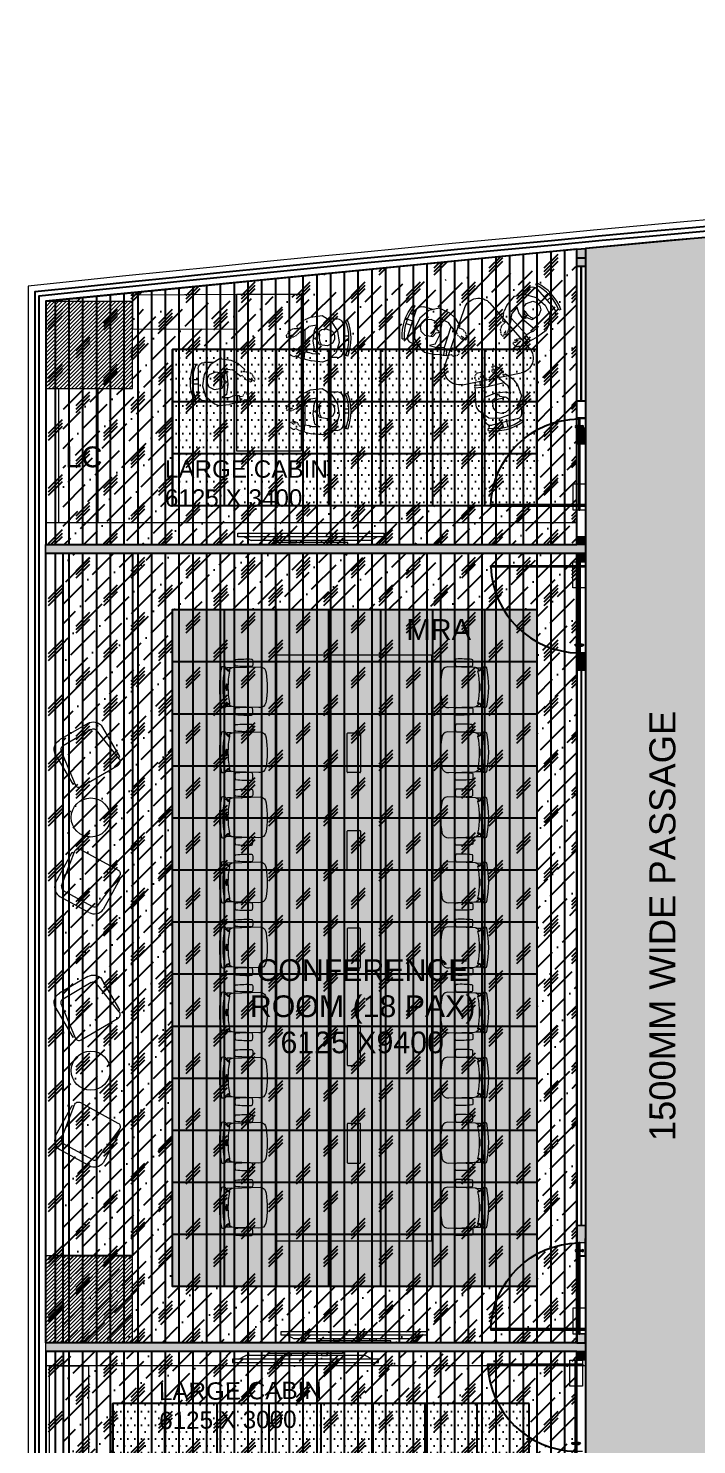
# Model space of a CAD drawing. Header units: millimetres. Extents: x 263321 to 2483465, y 33647 to 614421.
# Drawn here: x 2339197 to 2346902, y 411507 to 427832 of the extents above; entities that cross this region are included whole.
import ezdxf

# ---------------------------------------------------------------- set-up
doc = ezdxf.new("R2010")
doc.units = ezdxf.units.MM
doc.linetypes.add('( Hidden )', pattern=[0.375, 0.25, -0.125])
doc.linetypes.add('DASHED', pattern=[0.75, 0.5, -0.25])
for name, color, linetype, lineweight in [('A- Loose furniture', 11, 'Continuous', 5), ('A-DOOR-FULL', 40, 'Continuous', 18), ('A-FURN-HUMAN', 252, 'Continuous', 9), ('A-FURN-LOOSE', 24, 'Continuous', 18), ('A-FURN-MODULAR-', 6, 'Continuous', 9), ('A-FURN-MODULAR-CHAIR', 5, 'Continuous', 5), ('A-FURN-MODULAR-TABLETOP', 250, 'Continuous', 13), ('A-GLASS PARTITION', 5, 'Continuous', 18), ('A-GYPSUM PARTITION', 250, 'Continuous', 35), ('A-PLAN-COLUMN', 3, 'Continuous', 0), ('A-PLAN-RCC-HATCH', 8, 'Continuous', 13), ('A-PLAN-THIN', 251, 'Continuous', 15), ('AI-FURN', 7, 'Continuous', 20), ('FURNITURE', 30, 'Continuous', 5), ('SW-PARTITION GYPSUM', 30, 'Continuous', 18), ('TOA- AV', 7, 'Continuous', 9), ('TOA-FL-CPT-1', 8, 'Continuous', 5), ('TOA-FL-CPT-2', 8, 'Continuous', 5), ('TOA-FL-CPT-3', 8, 'Continuous', 5)]:
    doc.layers.add(name, color=color, linetype=linetype, lineweight=lineweight)
for name, color, linetype in [('A-PLAN -GLASS FRAME', 4, 'Continuous'), ('A-PLAN-TEXT', 4, 'Continuous'), ('CEILING TOA', 250, 'Continuous'), ('DOOR', 5, 'Continuous'), ('FIN WALL GRAPHIC', 10, 'Continuous'), ('FLOORING TOA', 7, 'Continuous'), ('TEXT', 250, 'Continuous'), ('TOA-FC-MODULAR', 7, 'Continuous')]:
    doc.layers.add(name, color=color, linetype=linetype)
doc.layers.add('DLX_CONT', color=7, linetype='Continuous', true_color=0x969696)
doc.styles.add('ARIAL', font='arial.ttf')
pattern_1 = [(270, (90021.14, 24146.98), (158.75, -3e-14), []), (45, (89941.76, 24067.6), (-317.50014, 317.50014), [224.5065, -224.5065]), (45, (89941.76, 24027.9), (-317.50014, 317.50014), [224.5065, -224.5065]), (45, (89941.76, 23988.23), (-317.50014, 317.50014), [224.5065, -224.5065])]
pattern_2 = [(0, (13069.08, -8478.74), (39.6875, 79.375), [0, -79.375])]

# ---------------------------------------------------------------- blocks, each defined once
blk = doc.blocks.new('Columns')
at = {"layer": 'A-PLAN-RCC-HATCH'}
h = blk.add_hatch(dxfattribs=at)
h.set_pattern_fill('ANSI31', color=256, scale=250, style=0)
h.set_pattern_definition([(45, (403397.9, -579762.232), (-22.0970869, 22.0970869), [])])
h.paths.add_polyline_path([(-37160, 12537), (-36160, 12537), (-36160, 13537), (-37160, 13537)])
h = blk.add_hatch(dxfattribs=at)
h.set_pattern_fill('ANSI31', color=256, scale=250, style=0)
h.set_pattern_definition([(45, (403397.9, -590762.232), (-22.0970869, 22.0970869), [])])
h.paths.add_polyline_path([(-37160, 1537), (-36160, 1537), (-36160, 2537), (-37160, 2537)])
at = {"layer": 'A-PLAN-COLUMN', "elevation": 0}
for points in [[(-37160, 12537), (-36160, 12537), (-36160, 13537), (-37160, 13537)], [(-37160, 1537), (-36160, 1537), (-36160, 2537), (-37160, 2537)]]:
    blk.add_lwpolyline(points, close=True, dxfattribs=at)
blk = doc.blocks.new('CHAIR - STEELCASE - LETSB')
at = {"color": 24, "lineweight": 9}
for points in [[(-370, 258, -0.089353), (-370, 317, -0.334929), (-361, 325, -0.034973), (-180, 330, -0.382328), (-170, 321, -0.10237), (-170, 253, -0.318036), (-180, 244, -0.036857), (-361, 249, -0.333729)], [(-370, -242, 0.089353), (-370, -301, 0.334929), (-361, -309, 0.034973), (-180, -315, 0.382328), (-170, -305, 0.10237), (-170, -238, 0.318036), (-180, -229, 0.036857), (-361, -234, 0.333729)]]:
    blk.add_lwpolyline(points, format="xyb", close=True, dxfattribs=at)
blk.add_lwpolyline([(-513, 242, 0.34479), (-528, 230, 0.096497), (-528, -218, 0.361045), (-516, -229), (-494, -229, 0.246071), (-466, -205, -0.226994), (-446, -191), (-440, -191, 0.417254), (-430, -177, -0.104406), (-430, 189, 0.398452), (-439, 204, -0.367565), (-466, 218, 0.274839), (-497, 242)], format="xyb", close=True)
for points in [[(-508, -229, 0.46809), (-488, -205, -0.090711), (-488, 218, 0.462177), (-507, 242, -100.177069)], [(-488, 217), (-478, 217, -0.321496), (-469, 210, 0.282757), (-430, 188, -1.025051)], [(-488, -205), (-478, -205, 0.321496), (-469, -198, -0.282757), (-430, -176, 1.025051)]]:
    blk.add_lwpolyline(points, format="xyb", dxfattribs=at)
at = {"color": 8, "lineweight": 5}
blk.add_lwpolyline([(-464, 213, 0.188155), (-445, 203), (-439, 204, -0.15219), (-410, 229, 0.211085), (-414, 230), (-459, 229, 0.414214), (-464, 223)], format="xyb", close=True, dxfattribs=at)
blk.add_lwpolyline([(-95, -229), (-390, -220, -0.232948), (-440, -191, 0.417374), (-430, -177, -0.10441), (-430, 189, 0.39834), (-439, 204, -0.21659), (-401, 231), (-78, 242, -0.366213), (-13, 173, -0.077985), (-14, -173, -0.376278), (-95, -229)], format="xyb")
for points in [[(-216, 237), (-214, 243)], [(-184, 244), (-186, 238)], [(-218, -225), (-217, -228)], [(-188, -228), (-189, -226)]]:
    blk.add_lwpolyline(points, dxfattribs=at)
for points in [[(-471, -25, -0.007805), (-471, 37, -0.087218), (-470, 43, -0.229267), (-469, 43), (-466, 43, -0.210582), (-464, 38, 0.008162), (-464, -24, -0.166545), (-465, -31, -0.375811), (-466, -31), (-469, -31, -0.246214), (-471, -28, 0.024513), (-471, -25, -1.199362)], [(-446, -191), (-440, -191, 0.15219), (-410, -215, -0.211085), (-414, -217), (-459, -217, -0.414214), (-464, -212), (-464, -202)]]:
    blk.add_lwpolyline(points, format="xyb", dxfattribs=at)
blk = doc.blocks.new('FURNITURE - MEETING 20 PAX - 6750X1500')
at = {"color": 8, "lineweight": 9}
for p, q in [((-2478.75, -69), (-2478.75, 69)), ((-2470.25, 77.5), (-2029.75, 77.5)), ((-2021.25, 69), (-2021.25, -69)), ((-1353.75, -69), (-1353.75, 69)), ((-1345.25, 77.5), (-904.75, 77.5)), ((-896.25, 69), (-896.25, -69)), ((-228.75, 69), (-228.75, -69)), ((220.25, 77.5), (-220.25, 77.5)), ((228.75, -69), (228.75, 69)), ((896.25, 69), (896.25, -69)), ((1345.25, 77.5), (904.75, 77.5)), ((1353.75, -69), (1353.75, 69)), ((2021.25, 69), (2021.25, -69)), ((2470.25, 77.5), (2029.75, 77.5)), ((2478.75, -69), (2478.75, 69)), ((-2029.75, -77.5), (-2470.25, -77.5)), ((-904.75, -77.5), (-1345.25, -77.5)), ((-220.25, -77.5), (220.25, -77.5)), ((904.75, -77.5), (1345.25, -77.5)), ((2029.75, -77.5), (2470.25, -77.5))]:
    blk.add_line(p, q, dxfattribs=at)
blk.add_lwpolyline([(3375, -900), (3375, 900), (-3375, 900), (-3375, -900)], close=True)
for centre, start, end in [((-2470.25, 69), 90, 180), ((-2029.75, 69), 0, 90), ((-1345.25, 69), 90, 180), ((-904.75, 69), 0, 90), ((-220.25, 69), 90, 180), ((220.25, 69), 0, 90), ((904.75, 69), 90, 180), ((1345.25, 69), 0, 90), ((2029.75, 69), 90, 180), ((2470.25, 69), 0, 90), ((-2470.25, -69), 180, 270), ((-2029.75, -69), 270, 0), ((-1345.25, -69), 180, 270), ((-904.75, -69), 270, 0), ((-220.25, -69), 180, 270), ((220.25, -69), 270, 0), ((904.75, -69), 180, 270), ((1345.25, -69), 270, 0), ((2029.75, -69), 180, 270), ((2470.25, -69), 270, 0)]:
    blk.add_arc(centre, 8.5, start, end, dxfattribs=at)
at = {"xscale": -1, "rotation": 90}
for p in [(-3000, 1000), (-2250, 1000), (-1500, 1000), (-750, 1000), (0, 1000), (750, 1000), (1500, 1000), (2250, 1000), (3000, 1000)]:
    blk.add_blockref('CHAIR - STEELCASE - LETSB', p, dxfattribs=at)
at = {"rotation": 90}
for p in [(-3000, -1000), (-2250, -1000), (-1500, -1000), (-750, -1000), (0, -1000), (750, -1000), (1500, -1000), (2250, -1000), (3000, -1000)]:
    blk.add_blockref('CHAIR - STEELCASE - LETSB', p, dxfattribs=at)
blk = doc.blocks.new('Human Figure')
at = {"layer": 'A-FURN-HUMAN', "lineweight": 5}
for p, q in [((4611.71, 5776.63, 0), (4616.22, 5779.49)), ((4611.71, 5776.63, 0), (4616.22, 5779.49)), ((4616.22, 5779.49), (4621.49, 5780.21, 0)), ((4616.22, 5779.49), (4621.49, 5780.21, 0)), ((4621.49, 5780.21, 0), (4626.18, 5778.89, 0)), ((4621.49, 5780.21, 0), (4626.18, 5778.89, 0)), ((4609.08, 5772.43, 0), (4611.71, 5776.63, 0)), ((4609.08, 5772.43, 0), (4611.71, 5776.63, 0)), ((4626.18, 5778.89, 0), (4629.77, 5774.69, 0)), ((4626.18, 5778.89, 0), (4629.77, 5774.69, 0)), ((4629.77, 5774.69, 0), (4630.56, 5772.63, 0)), ((4629.77, 5774.69, 0), (4630.56, 5772.63, 0)), ((4630.56, 5772.63, 0), (4630.01, 5767.72, 0)), ((4630.56, 5772.63, 0), (4630.01, 5767.72, 0)), ((4609.78, 5766.99, 0), (4609.08, 5772.43, 0)), ((4609.78, 5766.99, 0), (4609.08, 5772.43, 0)), ((4610.91, 5764.54), (4609.78, 5766.99, 0)), ((4610.91, 5764.54), (4609.78, 5766.99, 0)), ((4616.02, 5768.83), (4613.59, 5769.99, 0)), ((4613.59, 5769.99, 0), (4614.12, 5766.32, 0)), ((4616.02, 5768.83), (4613.59, 5769.99, 0)), ((4613.59, 5769.99, 0), (4614.12, 5766.32, 0)), ((4615.48, 5764.54), (4614.12, 5766.32, 0)), ((4615.48, 5764.54), (4614.12, 5766.32, 0)), ((4620.77, 5768.32, 0), (4616.02, 5768.83)), ((4620.77, 5768.32, 0), (4616.02, 5768.83)), ((4625.5, 5769.01, 0), (4620.77, 5768.32, 0)), ((4625.5, 5769.01, 0), (4620.77, 5768.32, 0)), ((4625.89, 5764.54), (4626.19, 5766.32, 0)), ((4625.89, 5764.54), (4626.19, 5766.32, 0)), ((4626.81, 5767.94), (4626.19, 5766.32, 0)), ((4626.81, 5767.94), (4626.19, 5766.32, 0)), ((4626.86, 5771.32, 0), (4626.81, 5767.94)), ((4626.86, 5771.32, 0), (4626.81, 5767.94)), ((4629.26, 5764.54), (4630.01, 5767.72, 0)), ((4629.26, 5764.54), (4630.01, 5767.72, 0)), ((4613.88, 5760.76, 0), (4611.23, 5763.85, 0)), ((4613.88, 5760.76, 0), (4611.23, 5763.85, 0)), ((4615.48, 5764.54), (4616.97, 5762.59)), ((4615.48, 5764.54), (4616.97, 5762.59)), ((4626.5, 5763.17, 0), (4626.01, 5763.22, 0)), ((4626.5, 5763.17, 0), (4626.01, 5763.22, 0)), ((4626.32, 5761.85, 0), (4626.5, 5763.17, 0)), ((4626.32, 5761.85, 0), (4626.5, 5763.17, 0))]:
    blk.add_line(p, q, dxfattribs=at)
at = {"layer": 'A-FURN-HUMAN', "linetype": '( Hidden )', "lineweight": 5, "ltscale": 2}
for p, q in [((4611.23, 5763.85, 0), (4610.91, 5764.54, 0)), ((4611.23, 5763.85, 0), (4610.91, 5764.54, 0)), ((4615.02, 5761.34, 0), (4613.88, 5760.76, 0)), ((4615.02, 5761.34, 0), (4613.88, 5760.76, 0)), ((4615.16, 5758.98, 0), (4615.02, 5761.34, 0)), ((4615.16, 5758.98, 0), (4615.02, 5761.34, 0)), ((4616.97, 5762.59), (4616.53, 5762.09)), ((4616.97, 5762.59), (4616.53, 5762.09)), ((4616.53, 5762.09), (4618.44, 5760.37, 0)), ((4616.53, 5762.09), (4618.44, 5760.37, 0)), ((4618.44, 5760.37, 0), (4619.69, 5757.7, 0)), ((4618.44, 5760.37, 0), (4619.69, 5757.7, 0)), ((4624.06, 5759.18, 0), (4624.81, 5760.79, 0)), ((4624.06, 5759.18, 0), (4624.81, 5760.79, 0)), ((4625.32, 5759.95, 0), (4624.51, 5758.96, 0)), ((4625.32, 5759.95, 0), (4624.51, 5758.96, 0)), ((4624.81, 5760.79, 0), (4626.32, 5761.85, 0)), ((4624.81, 5760.79, 0), (4626.32, 5761.85, 0)), ((4625.51, 5759.11, 0), (4625.32, 5759.95, 0)), ((4625.51, 5759.11, 0), (4625.32, 5759.95, 0)), ((4626.01, 5763.22, 0), (4626.14, 5764.36, 0)), ((4626.01, 5763.22, 0), (4626.14, 5764.36, 0)), ((4628.92, 5762.69, 0), (4627.75, 5760.5, 0)), ((4628.92, 5762.69, 0), (4627.75, 5760.5, 0)), ((4627.75, 5760.5, 0), (4628.12, 5759.23, 0)), ((4627.75, 5760.5, 0), (4628.12, 5759.23, 0)), ((4629.12, 5763.93, 0), (4628.92, 5762.69, 0)), ((4629.12, 5763.93, 0), (4628.92, 5762.69, 0)), ((4629.26, 5764.54, 0), (4629.12, 5763.93, 0)), ((4629.26, 5764.54, 0), (4629.12, 5763.93, 0)), ((4616.12, 5757.36), (4615.16, 5758.98, 0)), ((4616.12, 5757.36), (4615.16, 5758.98, 0)), ((4618.19, 5756, 0), (4616.12, 5757.36)), ((4618.19, 5756, 0), (4616.12, 5757.36)), ((4619.17, 5757.51, 0), (4618.16, 5758.8, 0)), ((4618.16, 5758.8, 0), (4618.39, 5757.81, 0)), ((4619.17, 5757.51, 0), (4618.16, 5758.8, 0)), ((4618.16, 5758.8, 0), (4618.39, 5757.81, 0)), ((4619.31, 5756.18, 0), (4618.19, 5756, 0)), ((4619.31, 5756.18, 0), (4618.19, 5756, 0)), ((4618.39, 5757.81, 0), (4619.31, 5756.18, 0)), ((4618.39, 5757.81, 0), (4619.31, 5756.18, 0)), ((4619.69, 5757.7, 0), (4619.17, 5757.51, 0)), ((4619.69, 5757.7, 0), (4619.17, 5757.51, 0)), ((4624.51, 5758.96, 0), (4624.06, 5759.18, 0)), ((4624.51, 5758.96, 0), (4624.06, 5759.18, 0)), ((4624.5, 5757.93, 0), (4625.51, 5759.11, 0)), ((4624.5, 5757.93, 0), (4625.51, 5759.11, 0)), ((4624.87, 5757.37, 0), (4624.5, 5757.93, 0)), ((4624.87, 5757.37, 0), (4624.5, 5757.93, 0)), ((4626.89, 5757.28, 0), (4624.87, 5757.37, 0)), ((4626.89, 5757.28, 0), (4624.87, 5757.37, 0)), ((4628.12, 5759.23, 0), (4626.89, 5757.28, 0)), ((4628.12, 5759.23, 0), (4626.89, 5757.28, 0))]:
    blk.add_line(p, q, dxfattribs=at)
at = {"layer": 'A-FURN-HUMAN', "linetype": '( Hidden )', "lineweight": 5, "ltscale": 3}
for p, q in [((4625.9, 5764.39, 0), (4625.89, 5764.57, 0)), ((4625.9, 5764.39, 0), (4625.89, 5764.57, 0)), ((4626.14, 5764.36, 0), (4625.9, 5764.39, 0)), ((4626.14, 5764.36, 0), (4625.9, 5764.39, 0))]:
    blk.add_line(p, q, dxfattribs=at)
at = {"layer": 'A-FURN-HUMAN', "lineweight": 5, "elevation": 0}
for points in [[(4622.54, 5772.08), (4621.4, 5771.49), (4619.55, 5771.23), (4618.01, 5771.43), (4616.44, 5771.03), (4615.47, 5772.11), (4615.23, 5774.3), (4616.32, 5777.18), (4618.11, 5778.11), (4620.14, 5778.11), (4621.85, 5777.26), (4623.09, 5774.92), (4622.55, 5771.19), (4620.35, 5770.17), (4619.86, 5769.12), (4619.43, 5769.17), (4619.04, 5770.23), (4616.9, 5771)], [(4622.54, 5772.08), (4621.4, 5771.49), (4619.55, 5771.23), (4618.01, 5771.43), (4616.44, 5771.03), (4615.47, 5772.11), (4615.23, 5774.3), (4616.32, 5777.18), (4618.11, 5778.11), (4620.14, 5778.11), (4621.85, 5777.26), (4623.09, 5774.92), (4622.55, 5771.19), (4620.35, 5770.17), (4619.86, 5769.12), (4619.43, 5769.17), (4619.04, 5770.23), (4616.9, 5771)], [(4625.5, 5769.01), (4626.86, 5771.32)], [(4625.5, 5769.01), (4626.86, 5771.32)], [(4626.09, 5764.27), (4629.04, 5763.91)], [(4626.09, 5764.27), (4629.04, 5763.91)], [(4626.5, 5763.17), (4629.02, 5762.63)], [(4626.5, 5763.17), (4629.02, 5762.63)]]:
    blk.add_lwpolyline(points, dxfattribs=at)
at = {"layer": 'A-FURN-MODULAR-CHAIR', "color": 18, "lineweight": 15, "true_color": 0x000000}
for p, q in [((4610.68, 5774.98, 0), (4610.68, 5779.34, 0)), ((4613.64, 5782.3, 0), (4625.48, 5782.3, 0)), ((4628.44, 5779.34, 0), (4628.44, 5776.24, 0))]:
    blk.add_line(p, q, dxfattribs=at)
at = {"layer": 'A-FURN-MODULAR-CHAIR', "lineweight": 15}
for p, q in [((4610.68, 5774.98, 0), (4610.68, 5779.34, 0)), ((4613.64, 5782.3, 0), (4625.48, 5782.3, 0)), ((4628.44, 5779.34, 0), (4628.44, 5776.24, 0))]:
    blk.add_line(p, q, dxfattribs=at)
at = {"layer": 'A-FURN-MODULAR-CHAIR', "color": 18, "lineweight": 15, "true_color": 0x000000, "elevation": 0}
for points in [[(4611.29, 5784.13), (4611.67, 5783.22)], [(4618.58, 5784.79), (4618.58, 5782.3)], [(4620.56, 5784.79), (4620.56, 5782.3)], [(4627.86, 5784.22), (4627.49, 5783.3)]]:
    blk.add_lwpolyline(points, dxfattribs=at)
at = {"layer": 'A-FURN-MODULAR-CHAIR', "lineweight": 15, "elevation": 0}
for points in [[(4611.29, 5784.13), (4611.67, 5783.22)], [(4618.58, 5784.79), (4618.58, 5782.3)], [(4620.56, 5784.79), (4620.56, 5782.3)], [(4627.86, 5784.22), (4627.49, 5783.3)]]:
    blk.add_lwpolyline(points, dxfattribs=at)
at = {"layer": 'A-FURN-MODULAR-CHAIR', "color": 18, "lineweight": 15, "true_color": 0x000000, "elevation": 0}
blk.add_lwpolyline([(4625.89, 5764.57, -0.034638), (4625.48, 5764.54), (4615.48, 5764.54)], format="xyb", dxfattribs=at)
at = {"layer": 'A-FURN-MODULAR-CHAIR', "lineweight": 15, "elevation": 0}
blk.add_lwpolyline([(4625.89, 5764.57, -0.034638), (4625.48, 5764.54), (4615.48, 5764.54)], format="xyb", dxfattribs=at)
at = {"layer": 'A-FURN-MODULAR-CHAIR', "color": 18, "lineweight": 15, "true_color": 0x000000}
for centre, radius, start, end in [((4619.68, 5763.49, 0), 22.29, 68.45805, 112.09943), ((4613.64, 5779.34, 0), 2.96, 90.00011, 180.00011), ((4619.68, 5763.49, 0), 21.3, 68.48386, 112.09943), ((4625.48, 5779.34, 0), 2.96, 0.00011, 90.00011)]:
    blk.add_arc(centre, radius, start, end, dxfattribs=at)
at = {"layer": 'A-FURN-MODULAR-CHAIR', "lineweight": 15}
for centre, radius, start, end in [((4619.68, 5763.49, 0), 22.29, 68.45805, 112.09943), ((4613.64, 5779.34, 0), 2.96, 90.00011, 180.00011), ((4619.68, 5763.49, 0), 21.3, 68.48386, 112.09943), ((4625.48, 5779.34, 0), 2.96, 0.00011, 90.00011)]:
    blk.add_arc(centre, radius, start, end, dxfattribs=at)
blk = doc.blocks.new('fea')
at = {"layer": 'A-FURN-MODULAR-TABLETOP'}
for p, q in [((37598.24, 23474.06, 0), (37625.55, 23470.37, 0)), ((37590.86, 23464.51, 0), (37601.32, 23439.01, 0)), ((37630.13, 23459.2, 0), (37613.28, 23437.39, 0))]:
    blk.add_line(p, q, dxfattribs=at)
for centre, start, end in [((37597.31, 23467.15, 0), 82.30518, 202.30518), ((37624.62, 23463.46, 0), 322.30518, 82.30518), ((37607.77, 23441.66, 0), 202.30518, 322.30518)]:
    blk.add_arc(centre, 6.97, start, end, dxfattribs=at)
at = {"layer": 'A-FURN-HUMAN', "color": 161, "linetype": 'ByBlock'}
for p, xscale, rotation in [((41140.66, 16984.29, 0), -0.9999999999999998, 349.8129158478098), ((30238.02, 23417.31, 0), -1, 231.5303956231409)]:
    blk.add_blockref('Human Figure', p, dxfattribs=dict(at, xscale=xscale, rotation=rotation))
at = {"layer": 'A-FURN-HUMAN', "color": 161, "linetype": 'ByBlock', "rotation": 111.5602194000297}
blk.add_blockref('Human Figure', (44652.04, 21272.77, 0), dxfattribs=at)
blk = doc.blocks.new('BAYCH')
at = {"layer": 'A-FURN-LOOSE', "color": 153, "ltscale": 0.95}
for p, q in [((38347006, -237001), (38347006, -236619)), ((38347087, -237001), (38347087, -236619))]:
    blk.add_line(p, q, dxfattribs=at)
for points in [[(38347115, -236491), (38347531, -236491, -0.464525), (38347531, -236491), (38347531, -236513)], [(38347128, -236570), (38347548, -236511, -0.464525), (38347606, -236560), (38347606, -237060, -0.464525), (38347548, -237109), (38347128, -237050)], [(38347531, -237106), (38347531, -237128, -0.464525), (38347531, -237128), (38347115, -237129)]]:
    blk.add_lwpolyline(points, format="xyb", dxfattribs=at)
for centre, radius, start, end in [((38347137, -236619), 130, 99.6643, 180), ((38347137, -236619), 50, 99.6643, 180), ((38347137, -237001), 130, 180, 260.3357), ((38347137, -237001), 50, 180, 260.3357)]:
    blk.add_arc(centre, radius, start, end, dxfattribs=at)
blk = doc.blocks.new('door-3f-01')
at = {"layer": 'A-FURN-MODULAR-', "color": 252, "linetype": 'DASHED', "ltscale": 120, "true_color": 0x939598}
blk.add_lwpolyline([(0, 0), (-10.2, 0), (-10.2, 5.08), (0, 5.08), (0, 0)], dxfattribs=at)
at = {"layer": 'A-GLASS PARTITION', "color": 5}
blk.add_line((-36, 0), (-36, 4), dxfattribs=at)
at = {"layer": 'DOOR', "elevation": 0}
blk.add_lwpolyline([(-1.95, 37.5), (-1.55, 37.5), (-1.55, 0), (-1.95, 0)], close=True, dxfattribs=at)
at = {"layer": 'DOOR'}
blk.add_lwpolyline([(-36, 2.34), (-36, 2.74), (0, 2.74), (0, 2.34)], close=True, dxfattribs=at)
for points in [[(-32.64, 3.74), (-32.64, 2.74), (-33.14, 2.74), (-33.14, 3.74)], [(-32.64, 1.34), (-32.64, 2.34), (-33.14, 2.34), (-33.14, 1.34)]]:
    blk.add_lwpolyline(points, dxfattribs=at)
for centre in [(-32.89, 3.86), (-32.89, 1.22)]:
    blk.add_circle(centre, 0.278, dxfattribs=at)
at = {"layer": 'DOOR', "color": 252, "true_color": 0x939598}
blk.add_arc((-0.52, 2.04, 0), 35.48, 92.2973, 178.8766, dxfattribs=at)
blk = doc.blocks.new('A$C60412B90')
at = {"layer": 'TOA- AV', "color": 6}
for p, q in [((-100, 55), (1343, 55)), ((-37, 55), (30, 91)), ((1280, 55), (1213, 91))]:
    blk.add_line(p, q, dxfattribs=at)
at = {"layer": 'TOA- AV', "color": 30, "true_color": 0xf8991e}
blk.add_line((257, 111), (987, 111), dxfattribs=at)
at = {"layer": 'TOA- AV', "color": 6}
for points in [[(1343, 55), (1343, 20), (-100, 20), (-100, 55)], [(30, 91), (1213, 91)]]:
    blk.add_lwpolyline(points, dxfattribs=at)
at = {"layer": 'TOA- AV', "color": 30, "true_color": 0xf8991e}
for points in [[(987, 111), (987, 131), (257, 131), (257, 111)], [(403, 91), (464, 91)], [(825, 91), (764, 91)]]:
    blk.add_lwpolyline(points, dxfattribs=at)
for points in [[(403, 111), (464, 111), (464, 91), (403, 91)], [(825, 111), (764, 111), (764, 91), (825, 91)]]:
    blk.add_lwpolyline(points, close=True, dxfattribs=at)

msp = doc.modelspace()

# ---------------------------------------------------------------- hatches: boundary and pattern name
at = {"layer": 'A-GYPSUM PARTITION'}
h = msp.add_hatch(color=20, dxfattribs=at)
h.dxf.hatch_style = 1
h.paths.add_polyline_path([(2345622.535, 425086.188), (2345522.535, 425086.188), (2345521.769, 425286.212), (2345621.96, 425295.584)])
h = msp.add_hatch(color=20, dxfattribs=at)
h.dxf.hatch_style = 1
h.paths.add_polyline_path([(2345621.794, 423032.049), (2345521.794, 423032.049), (2345521.028, 423232.073), (2345621.028, 423232.073)])
h = msp.add_hatch(color=20, dxfattribs=at)
h.dxf.hatch_style = 1
h.paths.add_polyline_path([(2339396.785, 421882.054), (2345621.796, 421882.049), (2345621.796, 421782.049), (2339396.785, 421782.054)])
h = msp.add_hatch(color=20, dxfattribs=at)
h.dxf.hatch_style = 1
h.paths.add_polyline_path([(2345621.793, 421882.049), (2345521.793, 421882.049), (2345521.027, 421982.049), (2345621.027, 421982.049)])
h = msp.add_hatch(color=20, dxfattribs=at)
h.dxf.hatch_style = 1
h.paths.add_polyline_path([(2345621.794, 421782.049), (2345521.931, 421782.049), (2345522.173, 421682.049), (2345622.173, 421682.049)])
h = msp.add_hatch(color=20, dxfattribs=at)
h.dxf.hatch_style = 1
h.paths.add_polyline_path([(2345521.404, 420632.049), (2345621.404, 420632.049), (2345622.17, 420432.026), (2345522.17, 420432.026)])
h = msp.add_hatch(color=20, dxfattribs=at)
h.dxf.hatch_style = 1
h.paths.add_polyline_path([(2345622.17, 414029.433), (2345522.17, 414029.433), (2345521.404, 413833.897), (2345621.404, 413833.897)])
h.paths.add_polyline_path([(2345621.795, 412782.428), (2345521.795, 412782.428), (2345521.796, 412680.582), (2345621.796, 412680.582)])
h = msp.add_hatch(color=20, dxfattribs=at)
h.dxf.hatch_style = 1
h.paths.add_polyline_path([(2345621.796, 412682.051), (2340396.796, 412682.056), (2340396.796, 412682.052), (2339396.796, 412682.052), (2339396.796, 412582.057), (2345621.796, 412582.051)])
h = msp.add_hatch(color=20, dxfattribs=at)
h.dxf.hatch_style = 1
h.paths.add_polyline_path([(2345621.796, 412480.205), (2345521.796, 412480.205), (2345521.796, 412582.052), (2345621.796, 412582.052)])
at = {"layer": 'CEILING TOA', "true_color": 0x939598}
h = msp.add_hatch(dxfattribs=at)
h.set_pattern_fill('ANSI36', color=252, scale=50)
h.set_pattern_definition([(45, (13069.08, -8478.74), (84.189901, 308.696304), [396.875, -79.375, 0, -79.375])])
h.paths.add_polyline_path([(2340859.282, 422331.375), (2345059.282, 422331.375), (2345059.282, 424131.375), (2340859.282, 424131.375)], flags=16)
h.paths.add_polyline_path([(2339596.796, 421882.056), (2345521.793, 421882.049), (2345520.839, 425086.188), (2340396.796, 424580.702), (2340396.796, 423682.052), (2339596.791, 423682.056)])
h = msp.add_hatch(dxfattribs=at)
h.set_pattern_fill('DOTS', color=252, scale=50)
h.set_pattern_definition(pattern_2)
h.paths.add_polyline_path([(2340859.282, 422331.375), (2345059.282, 422331.375), (2345059.282, 424131.375), (2340859.282, 424131.375)])
h = msp.add_hatch(dxfattribs=at)
h.set_pattern_fill('ANSI36', color=252, scale=50)
h.set_pattern_definition([(45, (13069.08, -8478.74), (84.189901, 308.696304), [396.875, -79.375, 0, -79.375])])
h.paths.add_polyline_path([(2345059.296, 413332.052), (2340859.296, 413332.052), (2340859.296, 421132.052), (2345059.296, 421132.052)], flags=16)
h.paths.add_polyline_path([(2339596.785, 421782.052), (2345521.796, 421782.052), (2345521.796, 412682.052), (2339596.785, 412682.052)])
h = msp.add_hatch(dxfattribs=at)
h.set_pattern_fill('DOTS', color=252, scale=50)
h.set_pattern_definition(pattern_2)
h.paths.add_polyline_path([(2345059.296, 413332.053), (2340859.296, 413332.053), (2340859.296, 421132.053), (2345059.296, 421132.053)])
h = msp.add_hatch(dxfattribs=at)
h.set_pattern_fill('ANSI36', color=252, scale=50)
h.set_pattern_definition([(45, (13069.08, -8478.74), (84.189901, 308.696304), [396.875, -79.375, 0, -79.375])])
h.paths.add_polyline_path([(2344971.796, 411982.051), (2340171.824, 411982.051), (2340171.81, 410182.052), (2344971.781, 410182.052)], flags=16)
h.paths.add_polyline_path([(2345521.796, 412582.051), (2339596.796, 412582.051), (2339596.796, 409582.052), (2345521.796, 409582.052)])
h = msp.add_hatch(dxfattribs=at)
h.set_pattern_fill('DOTS', color=252, scale=50)
h.set_pattern_definition(pattern_2)
h.paths.add_polyline_path([(2344971.796, 411982.051), (2340171.824, 411982.051), (2340171.81, 410182.052), (2344971.781, 410182.052)])
at = {"layer": 'TOA-FC-MODULAR'}
h = msp.add_hatch(dxfattribs=at)
h.set_pattern_fill('_USER', color=8, scale=600, double=1, pattern_type=0)
h.set_pattern_definition([(0, (2345059.3, 424131.4), (0, 600), []), (90, (2345059.3, 424131.4), (-600, 4e-14), [])])
h.paths.add_polyline_path([(2340859.282, 422331.375), (2345059.282, 422331.375), (2345059.282, 424131.375), (2340859.282, 424131.375)])
h = msp.add_hatch(dxfattribs=at)
h.set_pattern_fill('_USER', color=8, scale=600, double=1, pattern_type=0)
h.set_pattern_definition([(0, (2340859.3, 421132.05), (0, 600), []), (90, (2340859.3, 421132.05), (-600, 4e-14), [])])
h.paths.add_polyline_path([(2345059.296, 413332.053), (2340859.296, 413332.053), (2340859.296, 421132.053), (2345059.296, 421132.053)])
h = msp.add_hatch(dxfattribs=at)
h.set_pattern_fill('_USER', color=8, scale=600, double=1, pattern_type=0)
h.set_pattern_definition([(0, (2344971.8, 410182.05), (0, 600), []), (90, (2344971.8, 410182.05), (-600, 4e-14), [])])
h.paths.add_polyline_path([(2344971.796, 411982.051), (2340171.824, 411982.051), (2340171.81, 410182.052), (2344971.781, 410182.052)])
at = {"layer": 'TOA-FL-CPT-1', "true_color": 0xc7c8ca}
h = msp.add_hatch(dxfattribs=at)
h.set_pattern_fill('AR-PARQ1', color=9, scale=3)
h.set_pattern_definition([(90, (90021.1, 24147), (-914.4, 914.4), [914.4, -914.4]), (90, (90173.5, 24147), (-914.4, 914.4), [914.4, -914.4]), (90, (90325.9, 24147), (-914.4, 914.4), [914.4, -914.4]), (90, (90478.3, 24147), (-914.4, 914.4), [914.4, -914.4]), (90, (90630.7, 24147), (-914.4, 914.4), [914.4, -914.4]), (90, (90783.1, 24147), (-914.4, 914.4), [914.4, -914.4]), (90, (90935.5, 24147), (-914.4, 914.4), [914.4, -914.4]), (0, (90021.1, 25061.4), (914.4, -914.4), [914.4, -914.4]), (0, (90021.1, 25213.8), (914.4, -914.4), [914.4, -914.4]), (0, (90021.1, 25366.2), (914.4, -914.4), [914.4, -914.4]), (0, (90021.1, 25518.6), (914.4, -914.4), [914.4, -914.4]), (0, (90021.1, 25671), (914.4, -914.4), [914.4, -914.4]), (0, (90021.1, 25823.4), (914.4, -914.4), [914.4, -914.4]), (0, (90021.1, 25975.8), (914.4, -914.4), [914.4, -914.4])])
edge = h.paths.add_edge_path()
edge.add_arc((2396128.727, -119195.432), 546828.493, 90.92532943, 95.29958843)
edge.add_line((2345621.769, 425295.567), (2345621.769, 409482.052))
edge.add_line((2345621.769, 409482.052), (2347129.201, 409481.857))
edge.add_arc((2347102.083, 408732.348), 750, 0, 87.9279004, ccw=False)
edge.add_line((2347852.083, 408732.348), (2347852.23, 389991.103))
edge.add_line((2347852.23, 389991.103), (2342396.706, 389991.103))
edge.add_line((2342396.706, 389991.103), (2342397.172, 380682.159))
edge.add_line((2342397.172, 380682.159), (2351396.796, 380682.159))
edge.add_line((2351396.796, 380682.159), (2351396.796, 379682.052))
edge.add_line((2351396.796, 379682.052), (2350496.796, 379682.052))
edge.add_line((2350496.796, 379682.052), (2350496.796, 377891.004))
edge.add_arc((2372893.597, 61240.666), 317441.417, 85.95303216, 94.04581501, ccw=False)
edge.add_line((2395296.77, 377890.553), (2395296.77, 379682.052))
edge.add_line((2395296.77, 379682.052), (2394396.796, 379682.052))
edge.add_line((2394396.796, 379682.052), (2394396.796, 380682.052))
edge.add_line((2394396.796, 380682.052), (2405177.531, 380682.052))
edge.add_line((2405177.531, 380682.052), (2405177.531, 389182.052))
edge.add_line((2405177.531, 389182.052), (2406496.796, 389182.052))
edge.add_line((2406496.796, 389182.052), (2406496.796, 383082.052))
edge.add_line((2406496.796, 383082.052), (2408136.796, 383082.052))
edge.add_line((2408136.796, 383082.052), (2408136.796, 389182.052))
edge.add_line((2408136.796, 389182.052), (2413779.159, 389181.861))
edge.add_line((2413779.159, 389181.861), (2414010.251, 390682.052))
edge.add_line((2414010.251, 390682.052), (2405396.796, 390682.052))
edge.add_line((2405396.796, 390682.052), (2405396.796, 411581.926))
edge.add_line((2405396.796, 411581.926), (2403146.796, 411581.926))
edge.add_arc((2403146.796, 411881.926), 300, 180, 270, ccw=False)
edge.add_line((2402846.796, 411881.926), (2402846.796, 413382.052))
edge.add_arc((2403146.796, 413382.052), 300, 90, 180, ccw=False)
edge.add_line((2403146.796, 413682.052), (2417553.202, 413682.052))
edge.add_line((2417553.202, 413682.052), (2417799.7, 415282.257))
edge.add_line((2417799.7, 415282.257), (2411837.001, 415281.729))
edge.add_line((2411837.001, 415281.729), (2411837.001, 417657.174))
edge.add_line((2411837.001, 417657.174), (2416421.528, 417657.174))
edge.add_line((2416421.528, 417657.174), (2416421.528, 418657.174))
edge.add_line((2416421.528, 418657.174), (2411836.796, 418657.174))
edge.add_line((2411836.796, 418657.174), (2411836.796, 421262.052))
edge.add_line((2411836.796, 421262.052), (2410296.796, 421262.052))
edge.add_line((2410296.796, 421262.052), (2410296.796, 415281.575))
edge.add_line((2410296.796, 415281.575), (2402846.796, 415281.575))
edge.add_line((2402846.796, 415281.575), (2402846.796, 424532.052))
edge.add_line((2402846.796, 424532.052), (2402846.796, 424581.286))
edge.add_line((2402846.796, 424581.286), (2395396.796, 424582.052))
edge.add_line((2395396.796, 424582.052), (2395396.796, 423682.052))
edge.add_line((2395396.796, 423682.052), (2394396.796, 423682.052))
edge.add_line((2394396.796, 423682.052), (2394396.796, 424581.86))
edge.add_line((2394396.796, 424581.86), (2387296.514, 424582.052))
edge.add_line((2387296.514, 424582.052), (2387297.806, 427561.749))
h.paths.add_polyline_path([(2357571.796, 409582.052), (2403896.373, 409582.052), (2403899.547, 394952.31), (2375096.795, 394783.782), (2375096.795, 396862.052), (2373596.796, 396864.771), (2373596.796, 394782.052), (2369971.795, 394800.838), (2370046.875, 396862.052), (2368385.069, 396703.686), (2368471.796, 394819.625), (2357571.796, 394782.052)], flags=16)
h.paths.add_polyline_path([(2363596.796, 414832.306), (2384296.459, 414782.218), (2384296.434, 411581.926), (2384538.462, 411581.927), (2384538.462, 409582.052), (2378653.494, 409582.052), (2378650.056, 411581.898), (2363596.796, 411631.98)], flags=16)
h.paths.add_polyline_path([(2392707.043, 411682.849), (2384396.821, 411683.632), (2384396.821, 414782.218), (2392707.043, 414781.434)], flags=16)
h.paths.add_polyline_path([(2400346.796, 422010.357), (2401546.802, 422010.357), (2401546.802, 416210.358), (2400346.796, 416210.358)], flags=16)
h.paths.add_polyline_path([(2349453.189, 392877.837), (2349451.159, 392879.273), (2349451.159, 390061.804), (2349453.189, 390060.368)], flags=16)
h.paths.add_polyline_path([(2379396.791, 389980.182), (2384396.796, 389980.182), (2384396.796, 392980.182), (2379396.791, 392980.182)], flags=16)
at = {"layer": 'TOA-FL-CPT-2', "lineweight": -3}
h = msp.add_hatch(dxfattribs=at)
h.set_pattern_fill('CORK', color=4, scale=50, angle=270)
h.set_pattern_definition(pattern_1)
h.paths.add_polyline_path([(2345521.769, 425286.279), (2339396.796, 424682.052), (2339396.796, 421882.054), (2345521.769, 421882.054)])
h = msp.add_hatch(dxfattribs=at)
h.set_pattern_fill('CORK', color=4, scale=50, angle=270)
h.set_pattern_definition(pattern_1)
h.paths.add_polyline_path([(2345521.796, 412582.051), (2339396.796, 412582.051), (2339396.796, 409582.052), (2345521.796, 409582.052)])
at = {"layer": 'TOA-FL-CPT-3', "lineweight": -3}
h = msp.add_hatch(dxfattribs=at)
h.set_pattern_fill('CORK', color=2, scale=50, angle=270)
h.set_pattern_definition(pattern_1)
h.paths.add_polyline_path([(2339396.796, 421782.054), (2345521.796, 421782.054), (2345521.796, 412682.052), (2339396.796, 412682.052)])
h.paths.add_polyline_path([(2339816.303, 421782.054), (2345083.697, 421782.05), (2345092.993, 421782.052), (2339825.598, 421782.056)])

# ---------------------------------------------------------------- linework, layer by layer
at = {"elevation": 0}
for points in [[(2345521.823, 425286.212), (2345621.96, 425295.584), (2345621.96, 425086.188), (2345521.823, 425086.188)], [(2345521.082, 423536.889), (2345621.219, 423536.889), (2345621.219, 423336.865), (2345521.082, 423336.865)], [(2345521.793, 421782.049), (2345621.795, 421782.049), (2345621.795, 421682.049), (2345521.793, 421682.049)]]:
    msp.add_lwpolyline(points, close=True, dxfattribs=at)
at = {"layer": 'A-FURN-LOOSE'}
for centre in [(2339916.673, 418735.703, 0), (2339916.673, 415818.386, 0)]:
    msp.add_circle(centre, 225, dxfattribs=at)
at = {"layer": 'A-FURN-MODULAR-TABLETOP', "lineweight": 20, "elevation": 0}
for points in [[(2340396.796, 424757.875), (2340396.795, 424363.138), (2341597.101, 424369.179), (2341597.102, 424763.916)], [(2341597.102, 424763.916), (2341597.099, 422963.916), (2342347.099, 422963.915), (2342347.102, 424763.915)], [(2339546.801, 422132.054), (2339546.824, 423682.051), (2339996.824, 423682.052), (2339996.801, 422132.055)], [(2339441.242, 409581.738), (2339441.27, 412415.496), (2339891.27, 412415.496), (2339891.242, 409581.738)]]:
    msp.add_lwpolyline(points, close=True, dxfattribs=at)
at = {"layer": 'A-GLASS PARTITION', "linetype": 'ByBlock', "ltscale": 5, "elevation": 0}
for points in [[(2345620.839, 425086.188), (2345621.151, 423535.406), (2345521.151, 423535.405), (2345520.839, 425086.188)], [(2345521.792, 420435.204), (2345622.548, 420435.204), (2345622.324, 414033.43), (2345522.324, 414033.43)]]:
    msp.add_lwpolyline(points, close=True, dxfattribs=at)
at = {"layer": 'A-GLASS PARTITION', "linetype": 'ByBlock', "ltscale": 5, "const_width": 25, "elevation": 0}
msp.add_lwpolyline([(2345570.839, 425086.188), (2345571.151, 423535.405)], dxfattribs=at)
at = {"layer": 'A-GLASS PARTITION', "ltscale": 5, "const_width": 25, "elevation": 0}
msp.add_lwpolyline([(2345572.17, 420445.204), (2345572.085, 414043.051)], dxfattribs=at)
at = {"layer": 'A-PLAN -GLASS FRAME', "ltscale": 500, "elevation": 0}
msp.add_lwpolyline([(2408771.796, 424757.052), (2408821.796, 424757.052), (2408821.796, 427608.784, 0.031881098), (2339271.796, 424794.154), (2339271.796, 409657.052), (2339321.796, 409657.052), (2339321.796, 424749.629, -0.031837118), (2408771.796, 427559.438)], format="xyb", close=True, dxfattribs=at)
at = {"layer": 'A-PLAN-THIN', "elevation": 0}
msp.add_lwpolyline([(2408896.796, 424682.052), (2408896.796, 427682.052, 0.031945596), (2339196.796, 424861.717), (2339196.796, 409582.052), (2339396.796, 409582.052), (2339396.796, 424682.052, -0.031772593), (2408696.796, 427486.155)], format="xyb", dxfattribs=at)
at = {"layer": 'CEILING TOA', "elevation": 0}
for points in [[(2345521.769, 425286.279), (2339396.796, 424688.548), (2339396.796, 421882.054), (2345521.769, 421882.054)], [(2340859.282, 422331.375), (2345059.282, 422331.375), (2345059.282, 424131.375), (2340859.282, 424131.375)], [(2339596.785, 421782.054), (2345521.796, 421782.054), (2345521.796, 412682.052), (2339596.785, 412682.052)], [(2345059.296, 413332.053), (2340859.296, 413332.053), (2340859.296, 421132.053), (2345059.296, 421132.053)], [(2345521.796, 412582.051), (2339596.785, 412582.051), (2339596.785, 409582.052), (2345521.796, 409582.052)], [(2344971.796, 411982.051), (2340171.824, 411982.051), (2340171.824, 410182.052), (2344971.796, 410182.052)]]:
    msp.add_lwpolyline(points, close=True, dxfattribs=at)
msp.add_lwpolyline([(2345521.781, 412582.051), (2339396.796, 412582.051)], dxfattribs=at)
at = {"layer": 'DLX_CONT'}
msp.add_polyline3d([(2345521.792, 412682.052, 0), (2345521.792, 421782.048, 0)], dxfattribs=at)
at = {"layer": 'FLOORING TOA', "elevation": 0}
msp.add_lwpolyline([(2387297.806, 427561.749, 0.019088623), (2345621.769, 425295.567), (2345621.769, 409482.052), (2347129.201, 409481.857, -0.403660325), (2347852.083, 408732.348), (2347852.23, 389991.103), (2342396.706, 389991.103), (2342397.172, 380682.159), (2351396.796, 380682.159), (2351396.796, 379682.052), (2350496.796, 379682.052), (2350496.796, 377891.004, -0.03532611), (2395296.77, 377890.553)], format="xyb", dxfattribs=at)
for points in [[(2345521.769, 425286.279), (2339396.796, 424682.052), (2339396.796, 421882.054), (2345521.769, 421882.054)], [(2339396.796, 421782.054), (2345521.796, 421782.054), (2345521.796, 412682.052), (2339396.796, 412682.052)], [(2339396.796, 421782.054), (2345521.796, 421782.054), (2345521.796, 412682.052), (2339396.796, 412682.052)], [(2345521.796, 412582.051), (2339396.796, 412582.051), (2339396.796, 409582.052), (2345521.796, 409582.052)]]:
    msp.add_lwpolyline(points, close=True, dxfattribs=at)
at = {"layer": 'FURNITURE', "elevation": 0}
for points in [[(2339396.785, 421882.054), (2345521.41, 421882.054), (2345521.41, 422132.054), (2339396.785, 422132.054)], [(2339396.796, 412582.052), (2345621.753, 412582.052), (2345621.753, 412415.81), (2339396.796, 412415.81)]]:
    msp.add_lwpolyline(points, close=True, dxfattribs=at)
at = {"layer": 'SW-PARTITION GYPSUM', "color": 18, "ltscale": 5, "true_color": 0x000000, "elevation": 0}
for points in [[(2345521.027, 422282.049), (2345621.027, 422282.049), (2345621.793, 421882.049), (2345521.793, 421882.049)], [(2339396.785, 421882.054), (2345621.796, 421882.049), (2345621.796, 421782.049), (2339396.785, 421782.054)], [(2345522.324, 414033.43), (2345622.324, 414033.43), (2345622.17, 413833.897), (2345522.17, 413833.897)], [(2345621.796, 412682.051), (2345621.795, 412783.897), (2345521.795, 412783.897), (2345521.796, 412682.05)]]:
    msp.add_lwpolyline(points, close=True, dxfattribs=at)
for points in [[(2345522.687, 420432.025), (2345521.921, 420632.049), (2345621.921, 420632.049), (2345622.687, 420432.025)], [(2345621.796, 412582.051), (2339396.796, 412582.057), (2339396.796, 412682.057), (2345621.796, 412682.051)], [(2345621.796, 412682.051), (2345621.796, 412480.205), (2345521.796, 412480.205), (2345521.796, 412582.052), (2345621.796, 412582.052)]]:
    msp.add_lwpolyline(points, dxfattribs=at)
at = {"layer": 'TEXT', "elevation": 0}
msp.add_lwpolyline([(2345621.769, 425184.433), (2345521.769, 425184.433), (2345521.769, 425286.279), (2345621.769, 425295.567), (2345621.769, 425184.433)], close=True, dxfattribs=at)
for points in [[(2345522.17, 413883.921), (2345521.404, 413683.897), (2345621.404, 413683.897), (2345622.17, 413883.921), (2345621.404, 413683.897)], [(2345521.795, 412783.897), (2345521.796, 412682.052), (2345621.796, 412682.052), (2345621.795, 412783.897), (2345621.796, 412682.052)]]:
    msp.add_lwpolyline(points, dxfattribs=at)
at = {"layer": 'TOA-FC-MODULAR', "elevation": 0}
msp.add_lwpolyline([(2340396.796, 413682.036), (2339596.785, 413682.036), (2339596.785, 421782.054), (2340396.796, 421782.054)], close=True, dxfattribs=at)

# ---------------------------------------------------------------- block references
at = {"layer": 'A- Loose furniture', "ltscale": 5, "zscale": 0.9854477562034034}
for p, xscale, yscale, rotation in [((-16992501.18, 32890112.022, 0), -0.9854477562034034, 0.9854477562034035, 120.414902667179), ((-15994486.815, -32626440.358, 0), 0.9854477562034034, 0.9854477562034034, 61.33057063581123), ((-16992501.18, 32887194.704, 0), -0.9854477562034034, 0.9854477562034035, 120.414902667179), ((-15994486.815, -32629357.675, 0), 0.9854477562034034, 0.9854477562034034, 61.33057063581123)]:
    msp.add_blockref('BAYCH', p, dxfattribs=dict(at, xscale=xscale, yscale=yscale, rotation=rotation))
at = {"layer": 'A-DOOR-FULL', "linetype": 'Continuous', "yscale": 29.16666484490015, "zscale": 29.16666484490015}
for p, xscale, rotation in [((2345621.923, 422282.049), -29.16666484490015, 90.00010346574246), ((2345621.923, 421682.049), 29.16666484490015, 89.99989653425757), ((2345621.94, 412783.897), -29.16666484490015, 90.00010346574246), ((2345586.94, 412480.205), 29.16666484490015, 89.99989653425757)]:
    msp.add_blockref('door-3f-01', p, dxfattribs=dict(at, xscale=xscale, rotation=rotation))
at = {"layer": 'A-FURN-MODULAR-', "yscale": 25, "zscale": 25}
for p, xscale, rotation in [((1369414.712, 950699.248, 0), -25, 183.5822898672714), ((1369145.033, -116105.04, 0), 25, 356.4178135984711)]:
    msp.add_blockref('fea', p, dxfattribs=dict(at, xscale=xscale, rotation=rotation))
at = {"layer": 'A-FURN-MODULAR-TABLETOP', "color": 161, "linetype": 'ByBlock', "yscale": 25.00000000000002, "zscale": 25.00000000000002}
for p, xscale, rotation in [((2198259.167, 539730.671, 0), 25.00000000000002, 270.0071858445262), ((2485725.557, 539229.273, 0), -25.00000000000002, 89.9926072239888), ((2198259.166, 538890.57, 0), 25.00000000000002, 270.0071858445262)]:
    msp.add_blockref('Human Figure', p, dxfattribs=dict(at, xscale=xscale, rotation=rotation))
at = {"layer": 'A-PLAN-COLUMN'}
msp.add_blockref('Columns', (2376557.09, 411145.044), dxfattribs=at)
at = {"layer": 'AI-FURN', "rotation": 270}
msp.add_blockref('FURNITURE - MEETING 20 PAX - 6750X1500', (2342950.76, 417232.052), dxfattribs=at)
at = {"layer": 'TOA- AV', "color": 0, "yscale": 1.165259826544024, "zscale": 1.165259826544024}
for p, xscale, rotation in [((2343178.477, 422034.702, 0), 1.165259826544024, 179.9999426271893), ((2343674.969, 412834.7), 1.165259826544024, 179.9999426271893), ((2343116.947, 412429.404, 0), -1.165259826544024, 5.73728107422511e-05)]:
    msp.add_blockref('A$C60412B90', p, dxfattribs=dict(at, xscale=xscale, rotation=rotation))

# ---------------------------------------------------------------- texts
at = {"layer": 'A-PLAN-TEXT', "insert": (2346357.701, 417485.275), "char_height": 300, "width": 9413.07212, "attachment_point": 2, "rotation": 90, "style": 'ARIAL'}
msp.add_mtext('\\pi0.483;1500MM WIDE PASSAGE', dxfattribs=at)
at = {"layer": 'FIN WALL GRAPHIC', "color": 10, "char_height": 240, "width": 472.13453, "attachment_point": 4, "rotation": 359.9900124, "style": 'ARIAL'}
for s, insert in [('LC', (2339623.355, 422890.991, 0)), ('MRA', (2343555.734, 420902.217))]:
    msp.add_mtext(s, dxfattribs=dict(at, insert=insert))
at = {"layer": 'TEXT', "insert": (2340771.528, 422852.203, 0), "char_height": 200, "width": 2329.58929, "attachment_point": 1, "style": 'ARIAL'}
msp.add_mtext('LARGE CABIN\\P6125 X 3400', dxfattribs=at)
at = {"layer": 'TEXT', "attachment_point": 1, "style": 'ARIAL'}
for s, insert, char_height, width, rotation in [('\\pi553.07809;CONFERENCE \\P\\pi477.27659;ROOM (18 PAX)\\P\\pi830.44849;6125 X9400', (2341273.896, 417102.233), 250, 3514.92153, 359.9999533), ('LARGE CABIN\\P6125 X 3000', (2340701.528, 412219.662, 0), 200, 2329.58929, 0.5038626)]:
    msp.add_mtext(s, dxfattribs=dict(at, insert=insert, char_height=char_height, width=width, rotation=rotation))

doc.saveas('drawing.dxf')
